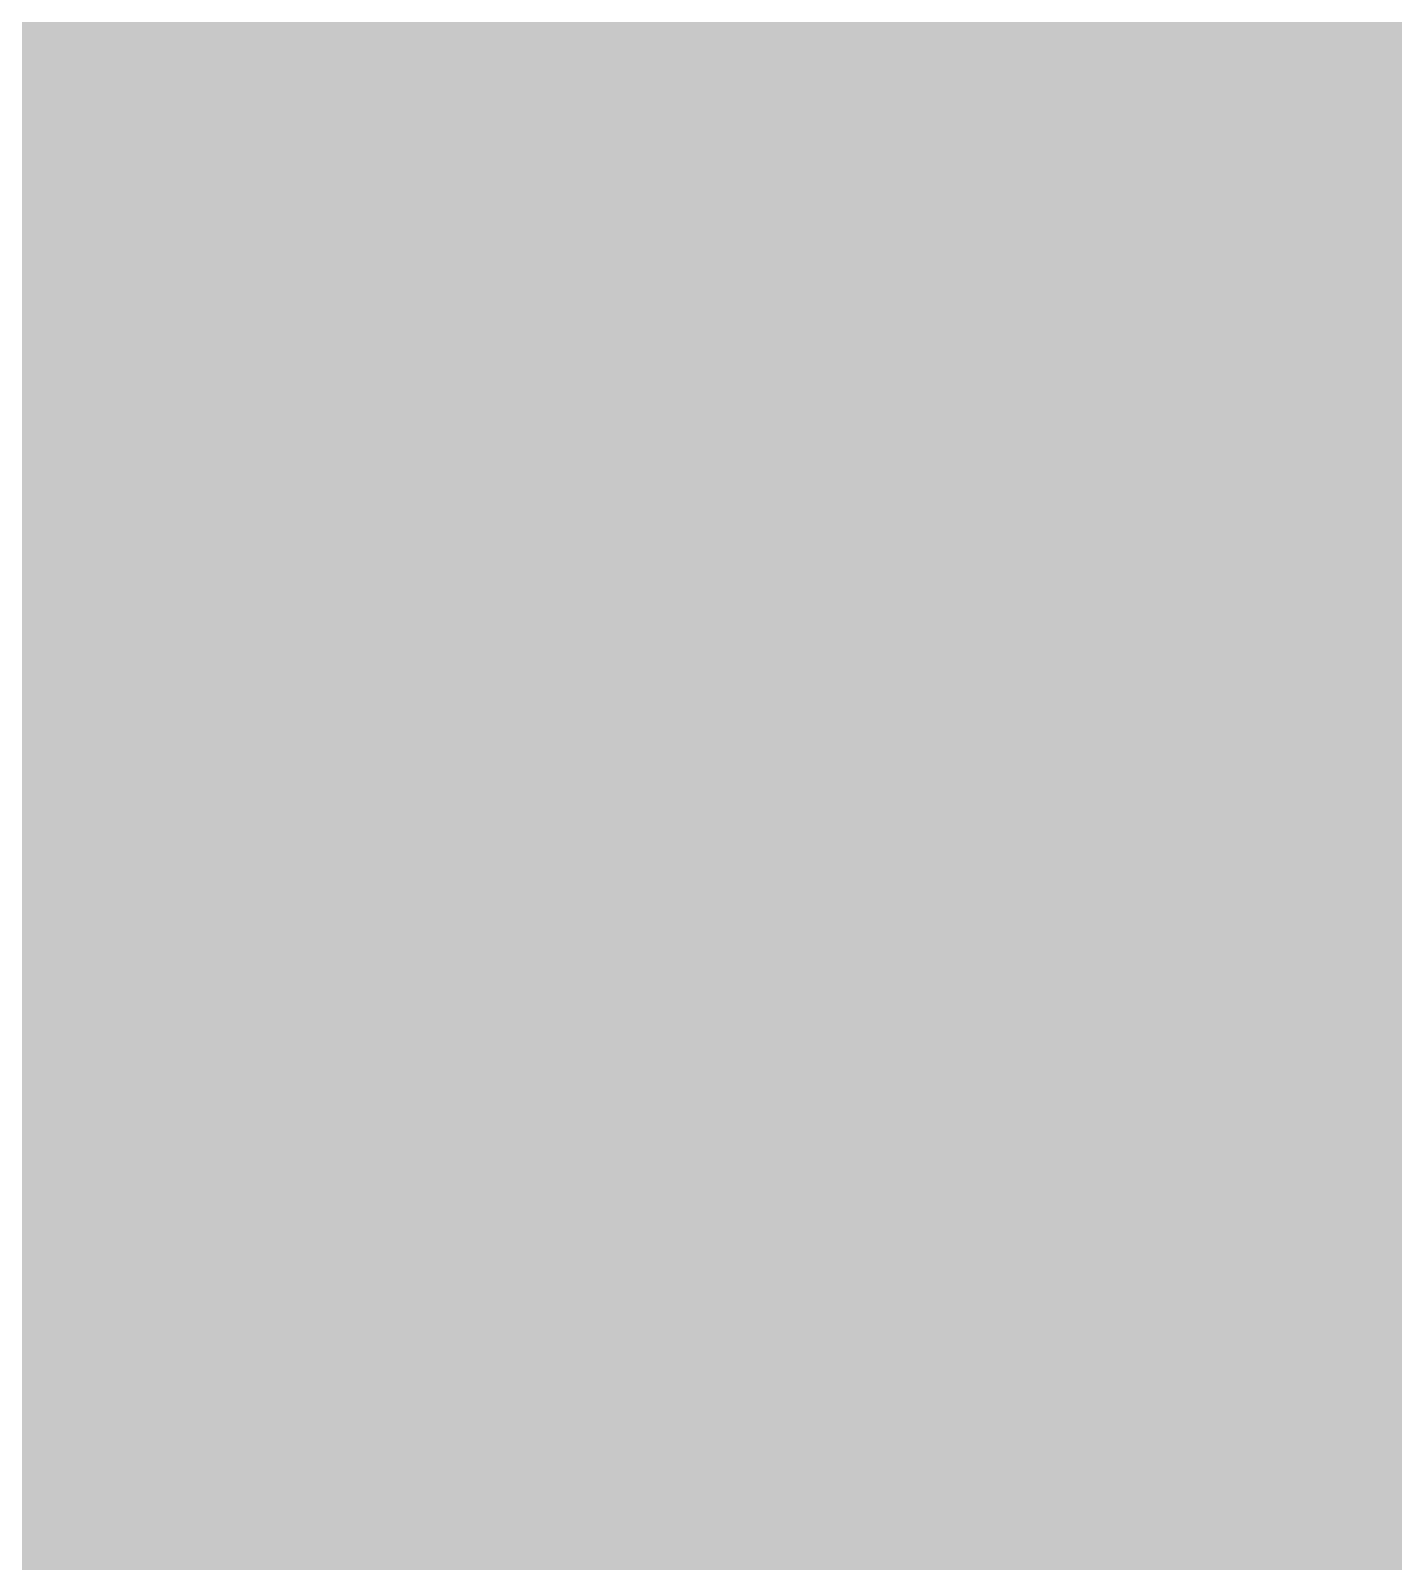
# Model space of a CAD drawing. Header units: millimetres. Extents: x -11 to 223, y -88 to 3.
# Drawn here: x 22.8425 to 23.0384, y -60.3452 to -60.1251 of the extents above; entities that cross this region are included whole.
import ezdxf

# ---------------------------------------------------------------- set-up
doc = ezdxf.new("R2010")
doc.units = ezdxf.units.MM
doc.header["$MEASUREMENT"] = 0
for name, color, linetype, true_color in [('Bottom-Layer', 7, 'Continuous', 0x0000ff), ('Multi-Layer', 7, 'Continuous', 0xc0c0c0), ('Top-Layer', 7, 'Continuous', 0xff0000)]:
    doc.layers.add(name, color=color, linetype=linetype, true_color=true_color)

msp = doc.modelspace()

# ---------------------------------------------------------------- hatches: boundary and pattern name
at = {"layer": 'Bottom-Layer'}
msp.add_hatch(color=256, dxfattribs=at).paths.add_polyline_path([(-10.33528, 1.97866), (-0.38039, 1.97866), (-0.84578, 1.72673), (-1.19549, 1.32954), (-1.38645, 0.83599), (-1.39516, 0.30686), (-1.22055, -0.1927), (-0.8841, -0.60119), (-0.42726, -0.8683), (0.09374, -0.96115), (1.79374, -0.96115), (2.31473, -0.8683), (2.77158, -0.60119), (3.10802, -0.1927), (3.28264, 0.30686), (3.27393, 0.83599), (3.08296, 1.32954), (2.73326, 1.72673), (2.26787, 1.97866), (222.62891, 1.97866), (222.62891, -87.47523), (-10.33528, -87.47523)])
at = {"layer": 'Top-Layer'}
msp.add_hatch(color=256, dxfattribs=at).paths.add_polyline_path([(-10.33528, 1.97866), (-0.38039, 1.97866), (-0.84578, 1.72673), (-1.19549, 1.32954), (-1.38645, 0.83599), (-1.39516, 0.30686), (-1.22055, -0.1927), (-0.8841, -0.60119), (-0.42726, -0.8683), (0.09374, -0.96115), (1.79374, -0.96115), (2.31473, -0.8683), (2.77158, -0.60119), (3.10802, -0.1927), (3.28264, 0.30686), (3.27393, 0.83599), (3.08296, 1.32954), (2.73326, 1.72673), (2.26787, 1.97866), (222.62891, 1.97866), (222.62891, -87.47523), (-10.33528, -87.47523)])

# ---------------------------------------------------------------- linework, layer by layer
at = {"layer": 'Multi-Layer', "const_width": 0.64516}
msp.add_lwpolyline([(17.94704, -57.51842, 1), (22.94705, -57.51842, 1)], format="xyb", close=True, dxfattribs=at)
msp.add_lwpolyline([(17.94704, -57.51842, 1), (22.94705, -57.51842, 1)], format="xyb", close=True, dxfattribs=at)
at = {"layer": 'Top-Layer', "const_width": 0.0508}
msp.add_lwpolyline([(23.94705, -60.00628), (23.46558, -60.10205), (23.05741, -60.37478), (22.78468, -60.78295), (22.68891, -61.26442), (22.78468, -61.74589), (23.05741, -62.15406), (23.46558, -62.42679), (23.94705, -62.52256), (24.42852, -62.42679), (24.83669, -62.15406), (25.10942, -61.74589), (25.20519, -61.26442), (25.10942, -60.78295), (24.83669, -60.37478), (24.42852, -60.10205)], close=True, dxfattribs=at)

doc.saveas('drawing.dxf')
